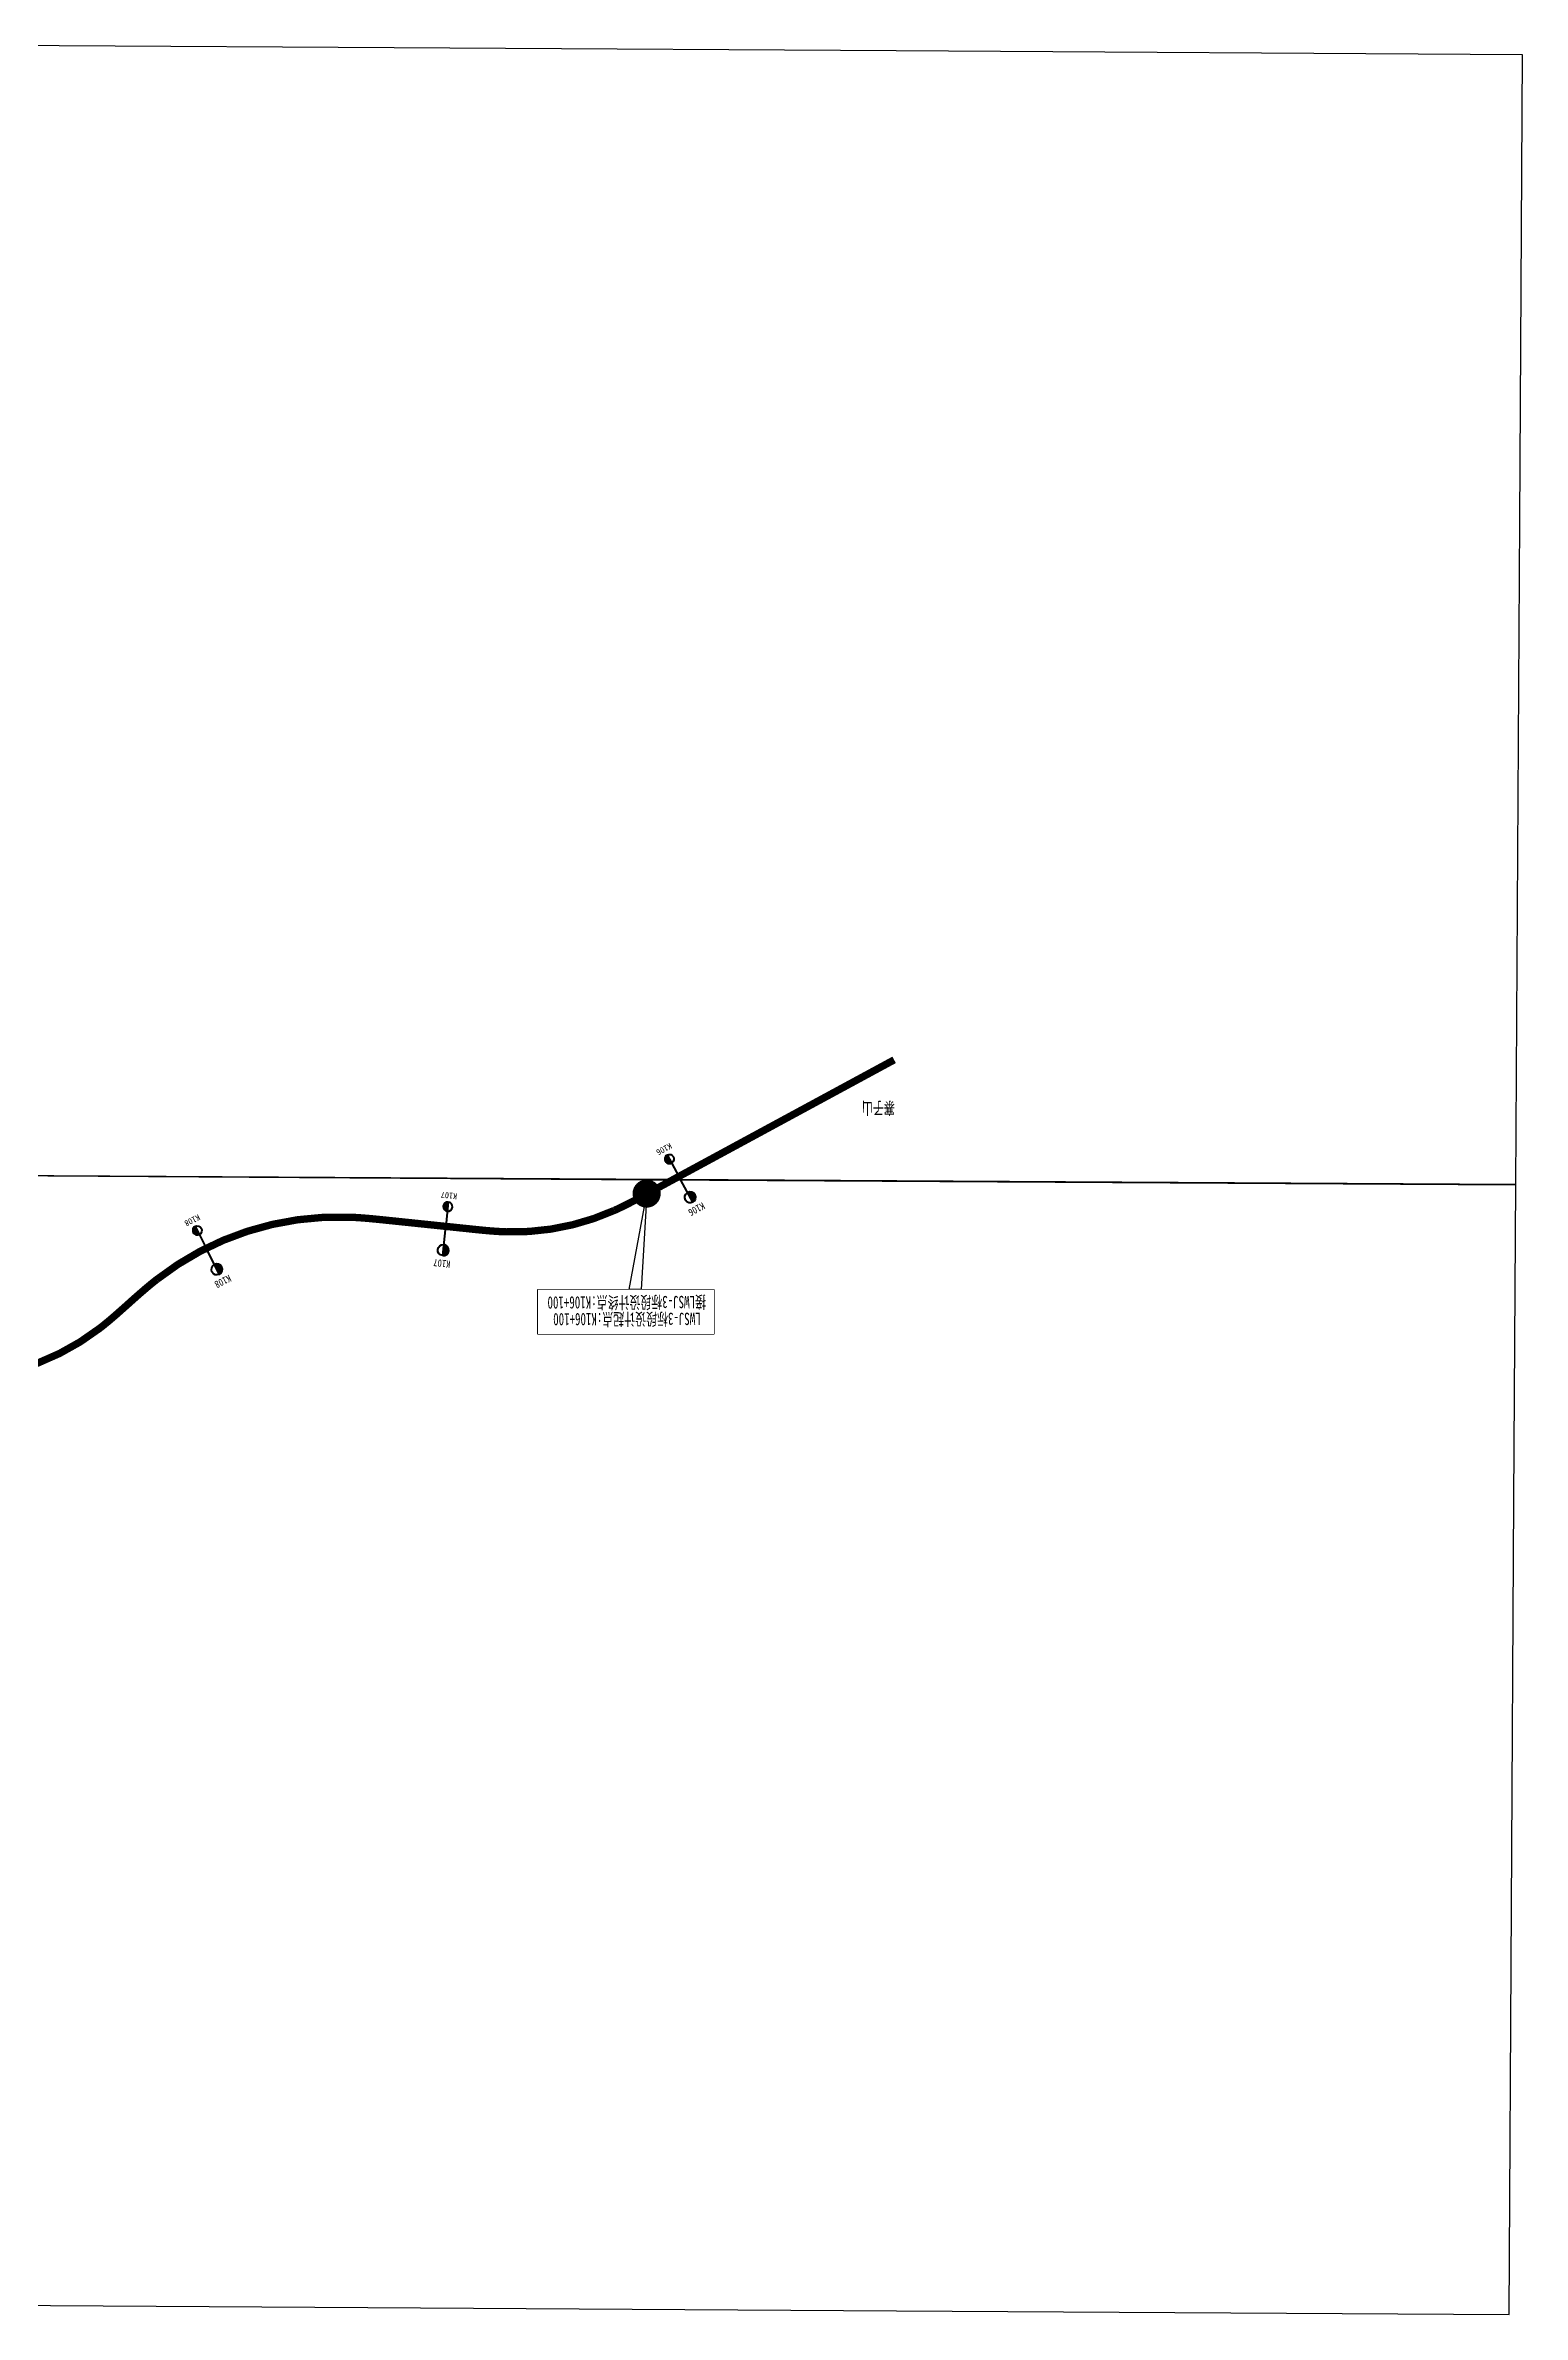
# Model space of a CAD drawing. Header units: millimetres. Extents: x 35376015 to 35425557, y 2978369 to 3016004.
# Drawn here: x 35419524 to 35425557, y 2978671 to 2987943 of the extents above; entities that cross this region are included whole.
import ezdxf
from ezdxf.enums import TextEntityAlignment as Align

# ---------------------------------------------------------------- set-up
doc = ezdxf.new("R2010")
doc.units = ezdxf.units.MM
doc.header["$XCLIPFRAME"] = 0
doc.layers.add('station', color=1, linetype='Continuous', lineweight=60)
doc.layers.add('zhix', color=5, linetype='Continuous', lineweight=30)
doc.layers.add('互通标注', color=5, linetype='Continuous')
doc.styles.add('GTF_XW', font='SIMHEI.TTF', dxfattribs={"width": 0.85})
doc.styles.add('ST', font='SIMHEI.TTF')
picture_1 = doc.add_image_def('image18.tif', size_in_pixel=(23815, 18833))
picture_2 = doc.add_image_def('image22.tif', size_in_pixel=(23834, 18924))

# ---------------------------------------------------------------- blocks, each defined once
blk = doc.blocks.new('公里标')
at = {"layer": 'station'}
h = blk.add_hatch(color=256, dxfattribs=at)
edge = h.paths.add_edge_path()
edge.add_arc((0, 13), 3, 90, 270)
edge.add_line((0, 10), (0, 16))
blk.add_line((0, 16), (0, 0), dxfattribs=at)
blk.add_lwpolyline([(0, 16, 1), (0, 10)], format="xyb", close=True, dxfattribs=at)
blk.add_lwpolyline([(0, 16, -1), (0, 10, -15.340907)], format="xyb", dxfattribs=at)

msp = doc.modelspace()

# ---------------------------------------------------------------- hatches: boundary and pattern name
at = {"layer": '互通标注', "lineweight": 0}
h = msp.add_hatch(color=1, dxfattribs=at)
h.set_gradient(color1=(255, 0, 0), color2=(252, 241, 156), tint=1, name='SPHERICAL')
edge = h.paths.add_edge_path()
edge.add_arc((35421979.7, 2983251.4), 57.6, 270, 630)

# ---------------------------------------------------------------- linework, layer by layer
at = {"color": 1, "lineweight": 30}
for points in [[(35421980.6, 2983250.5), (35421957, 2982859.1), (35421909, 2982859.1)], [(35422254.6, 2982677), (35421535.7, 2982677), (35421535.7, 2982859.1), (35422254.6, 2982859.1)]]:
    msp.add_lwpolyline(points, close=True, dxfattribs=at)

# ---------------------------------------------------------------- block references
at = {"layer": 'station', "color": 5, "yscale": 6.25, "zscale": 6.25}
for p, xscale, rotation in [((35422111.3, 2983321.4), 6.24999999739009, 28.46204237742932), ((35421159.1, 2983117.4), 6.249999996428028, 354.0492679648474), ((35420180.9, 2983028.4), 6.250000000186872, 26.65037375631491)]:
    msp.add_blockref('公里标', p, dxfattribs=dict(at, xscale=xscale, rotation=rotation))
at = {"layer": 'station', "color": 1, "yscale": 7.5, "zscale": 7.5}
for p, xscale, rotation in [((35422111.3, 2983321.4), 7.500000000886909, 208.4620423624048), ((35421159.1, 2983117.4), 7.499999998658497, 174.049267968623), ((35420180.9, 2983028.4), 7.500000001556053, 206.6503737512088)]:
    msp.add_blockref('公里标', p, dxfattribs=dict(at, xscale=xscale, rotation=rotation))

# ---------------------------------------------------------------- texts
at = {"layer": 'station', "color": 5, "style": 'GTF_XW', "width": 0.85}
for s, rotation, p in [('K106', 208.46204, (35422056.9, 2983421.8)), ('K107', 174.04927, (35421171, 2983231.1)), ('K108', 206.65037, (35420129.6, 2983130.5))]:
    msp.add_text(s, height=25, rotation=rotation, dxfattribs=at).set_placement(p, align=Align.TOP_CENTER)
at = {"layer": 'station', "color": 1, "style": 'GTF_XW', "width": 0.85}
for s, rotation, p in [('K106', 208.46204, (35422176.7, 2983200.8)), ('K108', 206.65037, (35420242.4, 2982905.8)), ('K107', 174.04927, (35421144.9, 2982981))]:
    msp.add_text(s, height=30, rotation=rotation, dxfattribs=at).set_placement(p, align=Align.CENTER)
at = {"layer": 'zhix', "color": 1, "style": 'ST', "width": 0.65}
msp.add_text(' 寨子山', height=50.4, rotation=180.228, dxfattribs=at).set_placement((35422937.5, 2983575.4), align=Align.TOP_CENTER)

# ---------------------------------------------------------------- pictures from other files: only their frames are drawn
at = {"color": 251}
image = msp.add_image(picture_1, insert=(35419059.7, 2982797.3), size_in_units=(7543.8, 5965.7), dxfattribs=at)
image.set_boundary_path([(923.5, 2587.9), (864.94, 11878.7), (829.37, 17165.3), (9283.7, 17219.3), (20424.2, 17287.5), (20475.5, 8720.8), (20511.53, 2707.5), (12435.15, 2657.86), (923.4, 2586.76), (923.5, 2587.9)])
image = msp.add_image(picture_2, insert=(35419016.6, 2978121.7), size_in_units=(7550.1, 5994.8), rotation=-0.00163, dxfattribs=at)
image.set_boundary_path([(967.45, 2495.1), (937.66, 6679.3), (871.36, 17068.94), (12574.54, 17142.2), (20471.6, 17190.4), (20534, 6680.13), (20558.04, 2613.6), (12576.64, 2566.2), (967.94, 2495), (967.45, 2495.1)])

# ---------------------------------------------------------------- next in the draw order: wipeouts: each hides what was drawn before it
at = {"color": 1}
msp.add_wipeout([(35422254.6, 2982677), (35422254.6, 2982859.1), (35421535.7, 2982859.1), (35421535.7, 2982677)], dxfattribs=at)

# ---------------------------------------------------------------- next in the draw order: linework, layer by layer
at = {"layer": 'zhix', "color": 1, "const_width": 30, "flags": 128}
msp.add_lwpolyline([(35422990.5, 2983797.9), (35421980.6, 2983250.5), (35421979.8, 2983250), (35421978.9, 2983249.6), (35421978, 2983249.1), (35421977.1, 2983248.6), (35421976.3, 2983248.1), (35421975.4, 2983247.7), (35421974.5, 2983247.2), (35421973.6, 2983246.7), (35421972.7, 2983246.2), (35421971.9, 2983245.7), (35421971, 2983245.3), (35421970.1, 2983244.8), (35421969.2, 2983244.3), (35421968.3, 2983243.8), (35421967.5, 2983243.4), (35421966.6, 2983242.9), (35421965.7, 2983242.4), (35421964.8, 2983241.9), (35421963.9, 2983241.5), (35421963.1, 2983241), (35421962.2, 2983240.5), (35421961.3, 2983240), (35421960.4, 2983239.6), (35421959.5, 2983239.1), (35421958.7, 2983238.6), (35421957.8, 2983238.1), (35421956.9, 2983237.7), (35421956, 2983237.2), (35421955.1, 2983236.7), (35421954.3, 2983236.2), (35421953.4, 2983235.8), (35421952.5, 2983235.3), (35421951.6, 2983234.8), (35421950.7, 2983234.3), (35421949.9, 2983233.9), (35421949, 2983233.4), (35421948.1, 2983232.9), (35421947.2, 2983232.5), (35421946.3, 2983232), (35421945.4, 2983231.5), (35421944.6, 2983231), (35421943.7, 2983230.6), (35421942.8, 2983230.1), (35421941.9, 2983229.6), (35421941, 2983229.2), (35421940.2, 2983228.7), (35421939.3, 2983228.2), (35421938.4, 2983227.7), (35421937.5, 2983227.3), (35421936.6, 2983226.8), (35421935.7, 2983226.3), (35421934.9, 2983225.9), (35421934, 2983225.4), (35421933.1, 2983224.9), (35421932.2, 2983224.5), (35421931.3, 2983224), (35421930.4, 2983223.5), (35421929.6, 2983223.1), (35421928.7, 2983222.6), (35421927.8, 2983222.1), (35421926.9, 2983221.7), (35421926, 2983221.2), (35421925.1, 2983220.7), (35421924.2, 2983220.3), (35421923.4, 2983219.8), (35421922.5, 2983219.3), (35421921.6, 2983218.9), (35421920.7, 2983218.4), (35421919.8, 2983218), (35421918.9, 2983217.5), (35421918, 2983217), (35421917.2, 2983216.6), (35421916.3, 2983216.1), (35421915.4, 2983215.6), (35421914.5, 2983215.2), (35421913.6, 2983214.7), (35421912.7, 2983214.3), (35421911.8, 2983213.8), (35421910.9, 2983213.3), (35421910, 2983212.9), (35421909.2, 2983212.4), (35421908.3, 2983212), (35421907.4, 2983211.5), (35421906.5, 2983211.1), (35421905.6, 2983210.6), (35421904.7, 2983210.2), (35421903.8, 2983209.7), (35421902.9, 2983209.2), (35421902, 2983208.8), (35421901.1, 2983208.3), (35421900.3, 2983207.9), (35421899.4, 2983207.4), (35421898.5, 2983207), (35421897.6, 2983206.5), (35421896.7, 2983206.1), (35421895.8, 2983205.6), (35421894.9, 2983205.2), (35421894, 2983204.7), (35421893.1, 2983204.3), (35421892.2, 2983203.8), (35421891.3, 2983203.4), (35421890.4, 2983202.9), (35421889.5, 2983202.5), (35421888.6, 2983202.1), (35421887.7, 2983201.6), (35421886.8, 2983201.2), (35421885.9, 2983200.7), (35421885, 2983200.3), (35421884.2, 2983199.8), (35421883.3, 2983199.4), (35421882.4, 2983199), (35421881.5, 2983198.5), (35421880.6, 2983198.1), (35421879.7, 2983197.6), (35421878.8, 2983197.2), (35421877.9, 2983196.8), (35421877, 2983196.3), (35421876.1, 2983195.9), (35421875.2, 2983195.5), (35421874.3, 2983195), (35421873.4, 2983194.6), (35421872.5, 2983194.2), (35421871.6, 2983193.7), (35421870.7, 2983193.3), (35421869.8, 2983192.9), (35421868.8, 2983192.4), (35421867.9, 2983192), (35421867, 2983191.6), (35421866.1, 2983191.2), (35421865.2, 2983190.7), (35421864.3, 2983190.3), (35421863.4, 2983189.9), (35421862.5, 2983189.4), (35421861.6, 2983189), (35421860.7, 2983188.6), (35421859.8, 2983188.2), (35421858.9, 2983187.8), (35421858, 2983187.3), (35421857.1, 2983186.9), (35421856.2, 2983186.5), (35421855.3, 2983186.1), (35421854.4, 2983185.7), (35421853.4, 2983185.2), (35421852.5, 2983184.8), (35421851.6, 2983184.4), (35421850.7, 2983184), (35421849.8, 2983183.6), (35421848.9, 2983183.2), (35421848, 2983182.8), (35421847.5, 2983182.6, -0.113386), (35421408.3, 2983095.2), (35421407.8, 2983095.2), (35421406.8, 2983095.2), (35421405.8, 2983095.2), (35421404.8, 2983095.3), (35421403.8, 2983095.3), (35421402.8, 2983095.3), (35421401.9, 2983095.4), (35421400.9, 2983095.4), (35421399.9, 2983095.4), (35421398.9, 2983095.5), (35421397.9, 2983095.5), (35421396.9, 2983095.6), (35421395.9, 2983095.6), (35421394.9, 2983095.6), (35421393.9, 2983095.7), (35421392.9, 2983095.7), (35421391.9, 2983095.8), (35421390.9, 2983095.8), (35421389.9, 2983095.9), (35421388.9, 2983095.9), (35421387.9, 2983096), (35421386.9, 2983096), (35421385.9, 2983096.1), (35421384.9, 2983096.1), (35421383.9, 2983096.2), (35421382.9, 2983096.2), (35421381.9, 2983096.3), (35421380.9, 2983096.3), (35421379.9, 2983096.4), (35421378.9, 2983096.4), (35421377.9, 2983096.5), (35421376.9, 2983096.5), (35421375.9, 2983096.6), (35421374.9, 2983096.7), (35421373.9, 2983096.7), (35421372.9, 2983096.8), (35421371.9, 2983096.8), (35421370.9, 2983096.9), (35421369.9, 2983097), (35421368.9, 2983097), (35421367.9, 2983097.1), (35421366.9, 2983097.2), (35421365.9, 2983097.2), (35421364.9, 2983097.3), (35421363.9, 2983097.4), (35421362.9, 2983097.4), (35421361.9, 2983097.5), (35421360.9, 2983097.6), (35421359.9, 2983097.6), (35421358.9, 2983097.7), (35421357.9, 2983097.8), (35421356.9, 2983097.8), (35421355.9, 2983097.9), (35421354.9, 2983098), (35421353.9, 2983098.1), (35421352.9, 2983098.1), (35421351.9, 2983098.2), (35421350.9, 2983098.3), (35421349.9, 2983098.4), (35421348.9, 2983098.4), (35421347.9, 2983098.5), (35421346.9, 2983098.6), (35421346, 2983098.7), (35421345, 2983098.8), (35421344, 2983098.8), (35421343, 2983098.9), (35421342, 2983099), (35421341, 2983099.1), (35421340, 2983099.2), (35421339, 2983099.2), (35421338, 2983099.3), (35421337, 2983099.4), (35421336, 2983099.5), (35421335, 2983099.6), (35421334, 2983099.7), (35421333, 2983099.7), (35421332, 2983099.8), (35421331, 2983099.9), (35421330, 2983100), (35421329, 2983100.1), (35421328, 2983100.2), (35421327, 2983100.3), (35421326, 2983100.4), (35421325, 2983100.4), (35421324, 2983100.5), (35421323, 2983100.6), (35421322, 2983100.7), (35421321, 2983100.8), (35421320, 2983100.9), (35421319.1, 2983101), (35421318.1, 2983101.1), (35421317.1, 2983101.2), (35421316.1, 2983101.3), (35421315.1, 2983101.4), (35421314.1, 2983101.4), (35421313.1, 2983101.5), (35421312.1, 2983101.6), (35421311.1, 2983101.7), (35421310.1, 2983101.8), (35421309.1, 2983101.9), (35421308.1, 2983102), (35421307.1, 2983102.1), (35421306.1, 2983102.2), (35421305.1, 2983102.3), (35421304.1, 2983102.4), (35421303.1, 2983102.5), (35421302.1, 2983102.6), (35421301.1, 2983102.7), (35421300.1, 2983102.8), (35421299.1, 2983102.9), (35421298.1, 2983103), (35421297.2, 2983103.1), (35421296.2, 2983103.2), (35421295.2, 2983103.3), (35421294.2, 2983103.4), (35421293.2, 2983103.5), (35421292.2, 2983103.6), (35421291.2, 2983103.7), (35421290.2, 2983103.8), (35421289.2, 2983103.9), (35421288.2, 2983104), (35421287.2, 2983104.1), (35421286.2, 2983104.2), (35421285.2, 2983104.3), (35421284.2, 2983104.4), (35421283.2, 2983104.5), (35421282.2, 2983104.6), (35421281.2, 2983104.7), (35421280.2, 2983104.8), (35421279.2, 2983104.9), (35421278.2, 2983105), (35421277.3, 2983105.1), (35421276.3, 2983105.2), (35421275.3, 2983105.3), (35421274.3, 2983105.4), (35421273.3, 2983105.5), (35421272.3, 2983105.6), (35421271.3, 2983105.7), (35421270.3, 2983105.8), (35421269.3, 2983105.9), (35421268.3, 2983106), (35421267.3, 2983106.1), (35421266.3, 2983106.2), (35421265.3, 2983106.3), (35421264.3, 2983106.4), (35421263.3, 2983106.5), (35421262.3, 2983106.7), (35421261.3, 2983106.8), (35421260.3, 2983106.9), (35421259.4, 2983107), (35420923.2, 2983142), (35420922.2, 2983142.1), (35420921.2, 2983142.2), (35420920.2, 2983142.3), (35420919.2, 2983142.4), (35420918.2, 2983142.5), (35420917.3, 2983142.6), (35420916.3, 2983142.7), (35420915.3, 2983142.8), (35420914.3, 2983142.9), (35420913.3, 2983143), (35420912.3, 2983143.1), (35420911.3, 2983143.2), (35420910.3, 2983143.3), (35420909.3, 2983143.4), (35420908.3, 2983143.6), (35420907.3, 2983143.7), (35420906.3, 2983143.8), (35420905.3, 2983143.9), (35420904.3, 2983144), (35420903.3, 2983144.1), (35420902.3, 2983144.2), (35420901.3, 2983144.3), (35420900.3, 2983144.4), (35420899.3, 2983144.5), (35420898.4, 2983144.6), (35420897.4, 2983144.7), (35420896.4, 2983144.8), (35420895.4, 2983144.9), (35420894.4, 2983145), (35420893.4, 2983145.1), (35420892.4, 2983145.2), (35420891.4, 2983145.3), (35420890.4, 2983145.4), (35420889.4, 2983145.5), (35420888.4, 2983145.6), (35420887.4, 2983145.7), (35420886.4, 2983145.8), (35420885.4, 2983145.9), (35420884.4, 2983146), (35420883.4, 2983146.1), (35420882.4, 2983146.2), (35420881.4, 2983146.3), (35420880.4, 2983146.4), (35420879.5, 2983146.5), (35420878.5, 2983146.6), (35420877.5, 2983146.7), (35420876.5, 2983146.8), (35420875.5, 2983146.9), (35420874.5, 2983147), (35420873.5, 2983147.1), (35420872.5, 2983147.2), (35420871.5, 2983147.3), (35420870.5, 2983147.4), (35420869.5, 2983147.5), (35420868.5, 2983147.6), (35420867.5, 2983147.7), (35420866.5, 2983147.7), (35420865.5, 2983147.8), (35420864.5, 2983147.9), (35420863.5, 2983148), (35420862.5, 2983148.1), (35420861.5, 2983148.2), (35420860.5, 2983148.3), (35420859.5, 2983148.4), (35420858.5, 2983148.5), (35420857.6, 2983148.6), (35420856.6, 2983148.7), (35420855.6, 2983148.8), (35420854.6, 2983148.9), (35420853.6, 2983149), (35420852.6, 2983149.1), (35420851.6, 2983149.1), (35420850.6, 2983149.2), (35420849.6, 2983149.3), (35420848.6, 2983149.4), (35420847.6, 2983149.5), (35420846.6, 2983149.6), (35420845.6, 2983149.7), (35420844.6, 2983149.8), (35420843.6, 2983149.9), (35420842.6, 2983149.9), (35420841.6, 2983150), (35420840.6, 2983150.1), (35420839.6, 2983150.2), (35420838.6, 2983150.3), (35420837.6, 2983150.4), (35420836.6, 2983150.5), (35420835.6, 2983150.5), (35420834.6, 2983150.6), (35420833.6, 2983150.7), (35420832.6, 2983150.8), (35420831.7, 2983150.9), (35420830.7, 2983150.9), (35420829.7, 2983151), (35420828.7, 2983151.1), (35420827.7, 2983151.2), (35420826.7, 2983151.3), (35420825.7, 2983151.3), (35420824.7, 2983151.4), (35420823.7, 2983151.5), (35420822.7, 2983151.6), (35420821.7, 2983151.7), (35420820.7, 2983151.7), (35420819.7, 2983151.8), (35420818.7, 2983151.9), (35420817.7, 2983152), (35420816.7, 2983152), (35420815.7, 2983152.1), (35420814.7, 2983152.2), (35420813.7, 2983152.3), (35420812.7, 2983152.3), (35420811.7, 2983152.4), (35420810.7, 2983152.5), (35420809.7, 2983152.5), (35420808.7, 2983152.6), (35420807.7, 2983152.7), (35420806.7, 2983152.7), (35420805.7, 2983152.8), (35420804.7, 2983152.9), (35420803.7, 2983152.9), (35420802.7, 2983153), (35420801.7, 2983153.1), (35420800.7, 2983153.1), (35420799.7, 2983153.2), (35420798.7, 2983153.3), (35420797.7, 2983153.3), (35420796.7, 2983153.4), (35420795.7, 2983153.5), (35420794.7, 2983153.5), (35420793.7, 2983153.6), (35420792.8, 2983153.6), (35420791.8, 2983153.7), (35420790.8, 2983153.8), (35420789.8, 2983153.8), (35420788.8, 2983153.9), (35420787.8, 2983153.9), (35420786.8, 2983154), (35420785.8, 2983154), (35420784.8, 2983154.1), (35420783.8, 2983154.1), (35420782.8, 2983154.2), (35420781.8, 2983154.2), (35420780.8, 2983154.3), (35420779.8, 2983154.3), (35420778.8, 2983154.4), (35420777.8, 2983154.4), (35420776.8, 2983154.5), (35420775.8, 2983154.5), (35420774.8, 2983154.6), (35420773.8, 2983154.6), (35420772.8, 2983154.7), (35420771.8, 2983154.7), (35420770.8, 2983154.8), (35420769.8, 2983154.8), (35420768.8, 2983154.8), (35420767.8, 2983154.9), (35420766.8, 2983154.9), (35420765.8, 2983155), (35420764.8, 2983155), (35420764.3, 2983155, 0.17727), (35419979.5, 2982900.8), (35419979.1, 2982900.5), (35419978.3, 2982899.9), (35419977.5, 2982899.2), (35419976.7, 2982898.6), (35419975.9, 2982898), (35419975.1, 2982897.4), (35419974.4, 2982896.8), (35419973.6, 2982896.1), (35419972.8, 2982895.5), (35419972, 2982894.9), (35419971.2, 2982894.3), (35419970.4, 2982893.6), (35419969.7, 2982893), (35419968.9, 2982892.4), (35419968.1, 2982891.8), (35419967.3, 2982891.2), (35419966.5, 2982890.5), (35419965.8, 2982889.9), (35419965, 2982889.3), (35419964.2, 2982888.6), (35419963.4, 2982888), (35419962.6, 2982887.4), (35419961.9, 2982886.8), (35419961.1, 2982886.1), (35419960.3, 2982885.5), (35419959.5, 2982884.9), (35419958.8, 2982884.2), (35419958, 2982883.6), (35419957.2, 2982883), (35419956.4, 2982882.3), (35419955.7, 2982881.7), (35419954.9, 2982881.1), (35419954.1, 2982880.4), (35419953.4, 2982879.8), (35419952.6, 2982879.2), (35419951.8, 2982878.5), (35419951, 2982877.9), (35419950.3, 2982877.2), (35419949.5, 2982876.6), (35419948.7, 2982876), (35419948, 2982875.3), (35419947.2, 2982874.7), (35419946.4, 2982874), (35419945.7, 2982873.4), (35419944.9, 2982872.8), (35419944.1, 2982872.1), (35419943.4, 2982871.5), (35419942.6, 2982870.8), (35419941.8, 2982870.2), (35419941.1, 2982869.6), (35419940.3, 2982868.9), (35419939.5, 2982868.3), (35419938.8, 2982867.6), (35419938, 2982867), (35419937.2, 2982866.3), (35419936.5, 2982865.7), (35419935.7, 2982865), (35419934.9, 2982864.4), (35419934.2, 2982863.7), (35419933.4, 2982863.1), (35419932.7, 2982862.5), (35419931.9, 2982861.8), (35419931.1, 2982861.2), (35419930.4, 2982860.5), (35419929.6, 2982859.9), (35419928.9, 2982859.2), (35419928.1, 2982858.6), (35419927.3, 2982857.9), (35419926.6, 2982857.3), (35419925.8, 2982856.6), (35419925.1, 2982856), (35419924.3, 2982855.3), (35419923.5, 2982854.7), (35419922.8, 2982854), (35419922, 2982853.3), (35419921.3, 2982852.7), (35419920.5, 2982852), (35419919.8, 2982851.4), (35419919, 2982850.7), (35419918.2, 2982850.1), (35419917.5, 2982849.4), (35419916.7, 2982848.8), (35419916, 2982848.1), (35419915.2, 2982847.5), (35419914.5, 2982846.8), (35419913.7, 2982846.1), (35419913, 2982845.5), (35419912.2, 2982844.8), (35419911.5, 2982844.2), (35419910.7, 2982843.5), (35419909.9, 2982842.9), (35419909.2, 2982842.2), (35419908.4, 2982841.5), (35419907.7, 2982840.9), (35419906.9, 2982840.2), (35419906.2, 2982839.6), (35419905.4, 2982838.9), (35419904.7, 2982838.2), (35419903.9, 2982837.6), (35419903.2, 2982836.9), (35419902.4, 2982836.3), (35419901.7, 2982835.6), (35419900.9, 2982834.9), (35419900.2, 2982834.3), (35419899.4, 2982833.6), (35419898.7, 2982833), (35419897.9, 2982832.3), (35419897.2, 2982831.6), (35419896.4, 2982831), (35419895.7, 2982830.3), (35419894.9, 2982829.6), (35419894.2, 2982829), (35419893.4, 2982828.3), (35419892.7, 2982827.7), (35419891.9, 2982827), (35419891.2, 2982826.3), (35419890.4, 2982825.7), (35419889.7, 2982825), (35419888.9, 2982824.3), (35419888.2, 2982823.7), (35419887.4, 2982823), (35419886.7, 2982822.4), (35419885.9, 2982821.7), (35419885.2, 2982821), (35419884.5, 2982820.4), (35419883.7, 2982819.7), (35419883, 2982819), (35419882.2, 2982818.4), (35419881.5, 2982817.7), (35419880.7, 2982817), (35419880, 2982816.4), (35419879.2, 2982815.7), (35419878.5, 2982815), (35419877.7, 2982814.4), (35419877, 2982813.7), (35419876.2, 2982813), (35419875.5, 2982812.4), (35419874.8, 2982811.7), (35419874, 2982811), (35419873.3, 2982810.4), (35419872.5, 2982809.7), (35419871.8, 2982809), (35419871, 2982808.4), (35419870.3, 2982807.7), (35419869.5, 2982807), (35419868.8, 2982806.4), (35419868, 2982805.7), (35419867.3, 2982805), (35419866.6, 2982804.4), (35419865.8, 2982803.7), (35419865.1, 2982803), (35419864.3, 2982802.4), (35419863.6, 2982801.7), (35419862.8, 2982801), (35419862.1, 2982800.4), (35419861.3, 2982799.7), (35419860.6, 2982799), (35419859.8, 2982798.4), (35419859.1, 2982797.7), (35419858.4, 2982797), (35419857.6, 2982796.4), (35419856.9, 2982795.7), (35419856.1, 2982795), (35419855.4, 2982794.4), (35419854.6, 2982793.7), (35419853.9, 2982793), (35419853.1, 2982792.4), (35419852.4, 2982791.7), (35419851.7, 2982791), (35419850.9, 2982790.4), (35419850.2, 2982789.7), (35419849.4, 2982789), (35419848.7, 2982788.4), (35419847.9, 2982787.7), (35419847.2, 2982787), (35419846.4, 2982786.4), (35419845.7, 2982785.7), (35419844.9, 2982785), (35419844.2, 2982784.4), (35419843.5, 2982783.7), (35419842.7, 2982783), (35419842, 2982782.4), (35419841.2, 2982781.7), (35419840.5, 2982781), (35419839.7, 2982780.4), (35419839, 2982779.7), (35419838.2, 2982779), (35419837.5, 2982778.4), (35419836.7, 2982777.7), (35419836, 2982777), (35419835.2, 2982776.4), (35419834.5, 2982775.7), (35419833.8, 2982775), (35419833, 2982774.4), (35419832.3, 2982773.7), (35419831.5, 2982773.1), (35419830.8, 2982772.4), (35419830, 2982771.7), (35419829.3, 2982771.1), (35419828.5, 2982770.4), (35419827.8, 2982769.7), (35419827, 2982769.1), (35419826.3, 2982768.4), (35419825.5, 2982767.7), (35419824.8, 2982767.1), (35419824, 2982766.4), (35419823.3, 2982765.8), (35419822.5, 2982765.1), (35419821.8, 2982764.4), (35419821, 2982763.8), (35419820.3, 2982763.1), (35419819.5, 2982762.5), (35419818.8, 2982761.8), (35419818, 2982761.1), (35419817.3, 2982760.5), (35419816.5, 2982759.8), (35419815.8, 2982759.2), (35419815, 2982758.5), (35419814.3, 2982757.8), (35419813.5, 2982757.2), (35419812.8, 2982756.5), (35419812, 2982755.9), (35419811.2, 2982755.2), (35419810.5, 2982754.6), (35419809.7, 2982753.9), (35419809, 2982753.2), (35419808.2, 2982752.6), (35419807.5, 2982751.9), (35419806.7, 2982751.3), (35419806, 2982750.6), (35419805.2, 2982750), (35419804.5, 2982749.3), (35419803.7, 2982748.7), (35419802.9, 2982748), (35419802.2, 2982747.3), (35419801.4, 2982746.7), (35419800.7, 2982746), (35419799.9, 2982745.4), (35419799.1, 2982744.7), (35419798.4, 2982744.1), (35419797.6, 2982743.4), (35419796.9, 2982742.8), (35419796.1, 2982742.1), (35419795.4, 2982741.5), (35419794.6, 2982740.8), (35419793.8, 2982740.2), (35419793.1, 2982739.5), (35419792.3, 2982738.9), (35419791.5, 2982738.2), (35419790.8, 2982737.6), (35419790, 2982736.9), (35419789.3, 2982736.3), (35419788.5, 2982735.7), (35419787.7, 2982735), (35419787, 2982734.4), (35419786.2, 2982733.7), (35419785.4, 2982733.1), (35419784.7, 2982732.4), (35419783.9, 2982731.8), (35419783.1, 2982731.1), (35419782.4, 2982730.5), (35419781.6, 2982729.9), (35419780.8, 2982729.2), (35419780.1, 2982728.6), (35419779.3, 2982727.9), (35419778.5, 2982727.3), (35419777.8, 2982726.7), (35419777, 2982726), (35419776.2, 2982725.4), (35419775.4, 2982724.8), (35419774.7, 2982724.1), (35419773.9, 2982723.5), (35419773.1, 2982722.8), (35419772.4, 2982722.2), (35419771.6, 2982721.6), (35419770.8, 2982720.9), (35419770, 2982720.3), (35419769.3, 2982719.7), (35419768.5, 2982719), (35419767.7, 2982718.4), (35419766.9, 2982717.8), (35419766.2, 2982717.2), (35419765.4, 2982716.5), (35419764.6, 2982715.9), (35419763.8, 2982715.3), (35419763, 2982714.6), (35419762.3, 2982714), (35419761.5, 2982713.4), (35419760.7, 2982712.8), (35419759.9, 2982712.1), (35419759.1, 2982711.5), (35419758.4, 2982710.9), (35419757.6, 2982710.3), (35419756.8, 2982709.7), (35419756, 2982709), (35419755.2, 2982708.4), (35419754.4, 2982707.8), (35419753.7, 2982707.2), (35419752.9, 2982706.6), (35419752.1, 2982705.9), (35419751.3, 2982705.3), (35419750.5, 2982704.7), (35419749.7, 2982704.1), (35419748.9, 2982703.5), (35419748.1, 2982702.9), (35419747.4, 2982702.2), (35419746.6, 2982701.6), (35419745.8, 2982701), (35419745, 2982700.4), (35419744.6, 2982700.1, -0.244321), (35418836.7, 2982538)], format="xyb", dxfattribs=at)
at = {"layer": 'zhix', "color": 5, "const_width": 30, "flags": 128}
msp.add_lwpolyline([(35422990.5, 2983797.9), (35421980.6, 2983250.5), (35421979.8, 2983250), (35421978.9, 2983249.6), (35421978, 2983249.1), (35421977.1, 2983248.6), (35421976.3, 2983248.1), (35421975.4, 2983247.7), (35421974.5, 2983247.2), (35421973.6, 2983246.7), (35421972.7, 2983246.2), (35421971.9, 2983245.7), (35421971, 2983245.3), (35421970.1, 2983244.8), (35421969.2, 2983244.3), (35421968.3, 2983243.8), (35421967.5, 2983243.4), (35421966.6, 2983242.9), (35421965.7, 2983242.4), (35421964.8, 2983241.9), (35421963.9, 2983241.5), (35421963.1, 2983241), (35421962.2, 2983240.5), (35421961.3, 2983240), (35421960.4, 2983239.6), (35421959.5, 2983239.1), (35421958.7, 2983238.6), (35421957.8, 2983238.1), (35421956.9, 2983237.7), (35421956, 2983237.2), (35421955.1, 2983236.7), (35421954.3, 2983236.2), (35421953.4, 2983235.8), (35421952.5, 2983235.3), (35421951.6, 2983234.8), (35421950.7, 2983234.3), (35421949.9, 2983233.9), (35421949, 2983233.4), (35421948.1, 2983232.9), (35421947.2, 2983232.5), (35421946.3, 2983232), (35421945.4, 2983231.5), (35421944.6, 2983231), (35421943.7, 2983230.6), (35421942.8, 2983230.1), (35421941.9, 2983229.6), (35421941, 2983229.2), (35421940.2, 2983228.7), (35421939.3, 2983228.2), (35421938.4, 2983227.7), (35421937.5, 2983227.3), (35421936.6, 2983226.8), (35421935.7, 2983226.3), (35421934.9, 2983225.9), (35421934, 2983225.4), (35421933.1, 2983224.9), (35421932.2, 2983224.5), (35421931.3, 2983224), (35421930.4, 2983223.5), (35421929.6, 2983223.1), (35421928.7, 2983222.6), (35421927.8, 2983222.1), (35421926.9, 2983221.7), (35421926, 2983221.2), (35421925.1, 2983220.7), (35421924.2, 2983220.3), (35421923.4, 2983219.8), (35421922.5, 2983219.3), (35421921.6, 2983218.9), (35421920.7, 2983218.4), (35421919.8, 2983218), (35421918.9, 2983217.5), (35421918, 2983217), (35421917.2, 2983216.6), (35421916.3, 2983216.1), (35421915.4, 2983215.6), (35421914.5, 2983215.2), (35421913.6, 2983214.7), (35421912.7, 2983214.3), (35421911.8, 2983213.8), (35421910.9, 2983213.3), (35421910, 2983212.9), (35421909.2, 2983212.4), (35421908.3, 2983212), (35421907.4, 2983211.5), (35421906.5, 2983211.1), (35421905.6, 2983210.6), (35421904.7, 2983210.2), (35421903.8, 2983209.7), (35421902.9, 2983209.2), (35421902, 2983208.8), (35421901.1, 2983208.3), (35421900.3, 2983207.9), (35421899.4, 2983207.4), (35421898.5, 2983207), (35421897.6, 2983206.5), (35421896.7, 2983206.1), (35421895.8, 2983205.6), (35421894.9, 2983205.2), (35421894, 2983204.7), (35421893.1, 2983204.3), (35421892.2, 2983203.8), (35421891.3, 2983203.4), (35421890.4, 2983202.9), (35421889.5, 2983202.5), (35421888.6, 2983202.1), (35421887.7, 2983201.6), (35421886.8, 2983201.2), (35421885.9, 2983200.7), (35421885, 2983200.3), (35421884.2, 2983199.8), (35421883.3, 2983199.4), (35421882.4, 2983199), (35421881.5, 2983198.5), (35421880.6, 2983198.1), (35421879.7, 2983197.6), (35421878.8, 2983197.2), (35421877.9, 2983196.8), (35421877, 2983196.3), (35421876.1, 2983195.9), (35421875.2, 2983195.5), (35421874.3, 2983195), (35421873.4, 2983194.6), (35421872.5, 2983194.2), (35421871.6, 2983193.7), (35421870.7, 2983193.3), (35421869.8, 2983192.9), (35421868.8, 2983192.4), (35421867.9, 2983192), (35421867, 2983191.6), (35421866.1, 2983191.2), (35421865.2, 2983190.7), (35421864.3, 2983190.3), (35421863.4, 2983189.9), (35421862.5, 2983189.4), (35421861.6, 2983189), (35421860.7, 2983188.6), (35421859.8, 2983188.2), (35421858.9, 2983187.8), (35421858, 2983187.3), (35421857.1, 2983186.9), (35421856.2, 2983186.5), (35421855.3, 2983186.1), (35421854.4, 2983185.7), (35421853.4, 2983185.2), (35421852.5, 2983184.8), (35421851.6, 2983184.4), (35421850.7, 2983184), (35421849.8, 2983183.6), (35421848.9, 2983183.2), (35421848, 2983182.8), (35421847.5, 2983182.6, -0.113386), (35421408.3, 2983095.2), (35421407.8, 2983095.2), (35421406.8, 2983095.2), (35421405.8, 2983095.2), (35421404.8, 2983095.3), (35421403.8, 2983095.3), (35421402.8, 2983095.3), (35421401.9, 2983095.4), (35421400.9, 2983095.4), (35421399.9, 2983095.4), (35421398.9, 2983095.5), (35421397.9, 2983095.5), (35421396.9, 2983095.6), (35421395.9, 2983095.6), (35421394.9, 2983095.6), (35421393.9, 2983095.7), (35421392.9, 2983095.7), (35421391.9, 2983095.8), (35421390.9, 2983095.8), (35421389.9, 2983095.9), (35421388.9, 2983095.9), (35421387.9, 2983096), (35421386.9, 2983096), (35421385.9, 2983096.1), (35421384.9, 2983096.1), (35421383.9, 2983096.2), (35421382.9, 2983096.2), (35421381.9, 2983096.3), (35421380.9, 2983096.3), (35421379.9, 2983096.4), (35421378.9, 2983096.4), (35421377.9, 2983096.5), (35421376.9, 2983096.5), (35421375.9, 2983096.6), (35421374.9, 2983096.7), (35421373.9, 2983096.7), (35421372.9, 2983096.8), (35421371.9, 2983096.8), (35421370.9, 2983096.9), (35421369.9, 2983097), (35421368.9, 2983097), (35421367.9, 2983097.1), (35421366.9, 2983097.2), (35421365.9, 2983097.2), (35421364.9, 2983097.3), (35421363.9, 2983097.4), (35421362.9, 2983097.4), (35421361.9, 2983097.5), (35421360.9, 2983097.6), (35421359.9, 2983097.6), (35421358.9, 2983097.7), (35421357.9, 2983097.8), (35421356.9, 2983097.8), (35421355.9, 2983097.9), (35421354.9, 2983098), (35421353.9, 2983098.1), (35421352.9, 2983098.1), (35421351.9, 2983098.2), (35421350.9, 2983098.3), (35421349.9, 2983098.4), (35421348.9, 2983098.4), (35421347.9, 2983098.5), (35421346.9, 2983098.6), (35421346, 2983098.7), (35421345, 2983098.8), (35421344, 2983098.8), (35421343, 2983098.9), (35421342, 2983099), (35421341, 2983099.1), (35421340, 2983099.2), (35421339, 2983099.2), (35421338, 2983099.3), (35421337, 2983099.4), (35421336, 2983099.5), (35421335, 2983099.6), (35421334, 2983099.7), (35421333, 2983099.7), (35421332, 2983099.8), (35421331, 2983099.9), (35421330, 2983100), (35421329, 2983100.1), (35421328, 2983100.2), (35421327, 2983100.3), (35421326, 2983100.4), (35421325, 2983100.4), (35421324, 2983100.5), (35421323, 2983100.6), (35421322, 2983100.7), (35421321, 2983100.8), (35421320, 2983100.9), (35421319.1, 2983101), (35421318.1, 2983101.1), (35421317.1, 2983101.2), (35421316.1, 2983101.3), (35421315.1, 2983101.4), (35421314.1, 2983101.4), (35421313.1, 2983101.5), (35421312.1, 2983101.6), (35421311.1, 2983101.7), (35421310.1, 2983101.8), (35421309.1, 2983101.9), (35421308.1, 2983102), (35421307.1, 2983102.1), (35421306.1, 2983102.2), (35421305.1, 2983102.3), (35421304.1, 2983102.4), (35421303.1, 2983102.5), (35421302.1, 2983102.6), (35421301.1, 2983102.7), (35421300.1, 2983102.8), (35421299.1, 2983102.9), (35421298.1, 2983103), (35421297.2, 2983103.1), (35421296.2, 2983103.2), (35421295.2, 2983103.3), (35421294.2, 2983103.4), (35421293.2, 2983103.5), (35421292.2, 2983103.6), (35421291.2, 2983103.7), (35421290.2, 2983103.8), (35421289.2, 2983103.9), (35421288.2, 2983104), (35421287.2, 2983104.1), (35421286.2, 2983104.2), (35421285.2, 2983104.3), (35421284.2, 2983104.4), (35421283.2, 2983104.5), (35421282.2, 2983104.6), (35421281.2, 2983104.7), (35421280.2, 2983104.8), (35421279.2, 2983104.9), (35421278.2, 2983105), (35421277.3, 2983105.1), (35421276.3, 2983105.2), (35421275.3, 2983105.3), (35421274.3, 2983105.4), (35421273.3, 2983105.5), (35421272.3, 2983105.6), (35421271.3, 2983105.7), (35421270.3, 2983105.8), (35421269.3, 2983105.9), (35421268.3, 2983106), (35421267.3, 2983106.1), (35421266.3, 2983106.2), (35421265.3, 2983106.3), (35421264.3, 2983106.4), (35421263.3, 2983106.5), (35421262.3, 2983106.7), (35421261.3, 2983106.8), (35421260.3, 2983106.9), (35421259.4, 2983107), (35420923.2, 2983142), (35420922.2, 2983142.1), (35420921.2, 2983142.2), (35420920.2, 2983142.3), (35420919.2, 2983142.4), (35420918.2, 2983142.5), (35420917.3, 2983142.6), (35420916.3, 2983142.7), (35420915.3, 2983142.8), (35420914.3, 2983142.9), (35420913.3, 2983143), (35420912.3, 2983143.1), (35420911.3, 2983143.2), (35420910.3, 2983143.3), (35420909.3, 2983143.4), (35420908.3, 2983143.6), (35420907.3, 2983143.7), (35420906.3, 2983143.8), (35420905.3, 2983143.9), (35420904.3, 2983144), (35420903.3, 2983144.1), (35420902.3, 2983144.2), (35420901.3, 2983144.3), (35420900.3, 2983144.4), (35420899.3, 2983144.5), (35420898.4, 2983144.6), (35420897.4, 2983144.7), (35420896.4, 2983144.8), (35420895.4, 2983144.9), (35420894.4, 2983145), (35420893.4, 2983145.1), (35420892.4, 2983145.2), (35420891.4, 2983145.3), (35420890.4, 2983145.4), (35420889.4, 2983145.5), (35420888.4, 2983145.6), (35420887.4, 2983145.7), (35420886.4, 2983145.8), (35420885.4, 2983145.9), (35420884.4, 2983146), (35420883.4, 2983146.1), (35420882.4, 2983146.2), (35420881.4, 2983146.3), (35420880.4, 2983146.4), (35420879.5, 2983146.5), (35420878.5, 2983146.6), (35420877.5, 2983146.7), (35420876.5, 2983146.8), (35420875.5, 2983146.9), (35420874.5, 2983147), (35420873.5, 2983147.1), (35420872.5, 2983147.2), (35420871.5, 2983147.3), (35420870.5, 2983147.4), (35420869.5, 2983147.5), (35420868.5, 2983147.6), (35420867.5, 2983147.7), (35420866.5, 2983147.7), (35420865.5, 2983147.8), (35420864.5, 2983147.9), (35420863.5, 2983148), (35420862.5, 2983148.1), (35420861.5, 2983148.2), (35420860.5, 2983148.3), (35420859.5, 2983148.4), (35420858.5, 2983148.5), (35420857.6, 2983148.6), (35420856.6, 2983148.7), (35420855.6, 2983148.8), (35420854.6, 2983148.9), (35420853.6, 2983149), (35420852.6, 2983149.1), (35420851.6, 2983149.1), (35420850.6, 2983149.2), (35420849.6, 2983149.3), (35420848.6, 2983149.4), (35420847.6, 2983149.5), (35420846.6, 2983149.6), (35420845.6, 2983149.7), (35420844.6, 2983149.8), (35420843.6, 2983149.9), (35420842.6, 2983149.9), (35420841.6, 2983150), (35420840.6, 2983150.1), (35420839.6, 2983150.2), (35420838.6, 2983150.3), (35420837.6, 2983150.4), (35420836.6, 2983150.5), (35420835.6, 2983150.5), (35420834.6, 2983150.6), (35420833.6, 2983150.7), (35420832.6, 2983150.8), (35420831.7, 2983150.9), (35420830.7, 2983150.9), (35420829.7, 2983151), (35420828.7, 2983151.1), (35420827.7, 2983151.2), (35420826.7, 2983151.3), (35420825.7, 2983151.3), (35420824.7, 2983151.4), (35420823.7, 2983151.5), (35420822.7, 2983151.6), (35420821.7, 2983151.7), (35420820.7, 2983151.7), (35420819.7, 2983151.8), (35420818.7, 2983151.9), (35420817.7, 2983152), (35420816.7, 2983152), (35420815.7, 2983152.1), (35420814.7, 2983152.2), (35420813.7, 2983152.3), (35420812.7, 2983152.3), (35420811.7, 2983152.4), (35420810.7, 2983152.5), (35420809.7, 2983152.5), (35420808.7, 2983152.6), (35420807.7, 2983152.7), (35420806.7, 2983152.7), (35420805.7, 2983152.8), (35420804.7, 2983152.9), (35420803.7, 2983152.9), (35420802.7, 2983153), (35420801.7, 2983153.1), (35420800.7, 2983153.1), (35420799.7, 2983153.2), (35420798.7, 2983153.3), (35420797.7, 2983153.3), (35420796.7, 2983153.4), (35420795.7, 2983153.5), (35420794.7, 2983153.5), (35420793.7, 2983153.6), (35420792.8, 2983153.6), (35420791.8, 2983153.7), (35420790.8, 2983153.8), (35420789.8, 2983153.8), (35420788.8, 2983153.9), (35420787.8, 2983153.9), (35420786.8, 2983154), (35420785.8, 2983154), (35420784.8, 2983154.1), (35420783.8, 2983154.1), (35420782.8, 2983154.2), (35420781.8, 2983154.2), (35420780.8, 2983154.3), (35420779.8, 2983154.3), (35420778.8, 2983154.4), (35420777.8, 2983154.4), (35420776.8, 2983154.5), (35420775.8, 2983154.5), (35420774.8, 2983154.6), (35420773.8, 2983154.6), (35420772.8, 2983154.7), (35420771.8, 2983154.7), (35420770.8, 2983154.8), (35420769.8, 2983154.8), (35420768.8, 2983154.8), (35420767.8, 2983154.9), (35420766.8, 2983154.9), (35420765.8, 2983155), (35420764.8, 2983155), (35420764.3, 2983155, 0.17727), (35419979.5, 2982900.8), (35419979.1, 2982900.5), (35419978.3, 2982899.9), (35419977.5, 2982899.2), (35419976.7, 2982898.6), (35419975.9, 2982898), (35419975.1, 2982897.4), (35419974.4, 2982896.8), (35419973.6, 2982896.1), (35419972.8, 2982895.5), (35419972, 2982894.9), (35419971.2, 2982894.3), (35419970.4, 2982893.6), (35419969.7, 2982893), (35419968.9, 2982892.4), (35419968.1, 2982891.8), (35419967.3, 2982891.2), (35419966.5, 2982890.5), (35419965.8, 2982889.9), (35419965, 2982889.3), (35419964.2, 2982888.6), (35419963.4, 2982888), (35419962.6, 2982887.4), (35419961.9, 2982886.8), (35419961.1, 2982886.1), (35419960.3, 2982885.5), (35419959.5, 2982884.9), (35419958.8, 2982884.2), (35419958, 2982883.6), (35419957.2, 2982883), (35419956.4, 2982882.3), (35419955.7, 2982881.7), (35419954.9, 2982881.1), (35419954.1, 2982880.4), (35419953.4, 2982879.8), (35419952.6, 2982879.2), (35419951.8, 2982878.5), (35419951, 2982877.9), (35419950.3, 2982877.2), (35419949.5, 2982876.6), (35419948.7, 2982876), (35419948, 2982875.3), (35419947.2, 2982874.7), (35419946.4, 2982874), (35419945.7, 2982873.4), (35419944.9, 2982872.8), (35419944.1, 2982872.1), (35419943.4, 2982871.5), (35419942.6, 2982870.8), (35419941.8, 2982870.2), (35419941.1, 2982869.6), (35419940.3, 2982868.9), (35419939.5, 2982868.3), (35419938.8, 2982867.6), (35419938, 2982867), (35419937.2, 2982866.3), (35419936.5, 2982865.7), (35419935.7, 2982865), (35419934.9, 2982864.4), (35419934.2, 2982863.7), (35419933.4, 2982863.1), (35419932.7, 2982862.5), (35419931.9, 2982861.8), (35419931.1, 2982861.2), (35419930.4, 2982860.5), (35419929.6, 2982859.9), (35419928.9, 2982859.2), (35419928.1, 2982858.6), (35419927.3, 2982857.9), (35419926.6, 2982857.3), (35419925.8, 2982856.6), (35419925.1, 2982856), (35419924.3, 2982855.3), (35419923.5, 2982854.7), (35419922.8, 2982854), (35419922, 2982853.3), (35419921.3, 2982852.7), (35419920.5, 2982852), (35419919.8, 2982851.4), (35419919, 2982850.7), (35419918.2, 2982850.1), (35419917.5, 2982849.4), (35419916.7, 2982848.8), (35419916, 2982848.1), (35419915.2, 2982847.5), (35419914.5, 2982846.8), (35419913.7, 2982846.1), (35419913, 2982845.5), (35419912.2, 2982844.8), (35419911.5, 2982844.2), (35419910.7, 2982843.5), (35419909.9, 2982842.9), (35419909.2, 2982842.2), (35419908.4, 2982841.5), (35419907.7, 2982840.9), (35419906.9, 2982840.2), (35419906.2, 2982839.6), (35419905.4, 2982838.9), (35419904.7, 2982838.2), (35419903.9, 2982837.6), (35419903.2, 2982836.9), (35419902.4, 2982836.3), (35419901.7, 2982835.6), (35419900.9, 2982834.9), (35419900.2, 2982834.3), (35419899.4, 2982833.6), (35419898.7, 2982833), (35419897.9, 2982832.3), (35419897.2, 2982831.6), (35419896.4, 2982831), (35419895.7, 2982830.3), (35419894.9, 2982829.6), (35419894.2, 2982829), (35419893.4, 2982828.3), (35419892.7, 2982827.7), (35419891.9, 2982827), (35419891.2, 2982826.3), (35419890.4, 2982825.7), (35419889.7, 2982825), (35419888.9, 2982824.3), (35419888.2, 2982823.7), (35419887.4, 2982823), (35419886.7, 2982822.4), (35419885.9, 2982821.7), (35419885.2, 2982821), (35419884.5, 2982820.4), (35419883.7, 2982819.7), (35419883, 2982819), (35419882.2, 2982818.4), (35419881.5, 2982817.7), (35419880.7, 2982817), (35419880, 2982816.4), (35419879.2, 2982815.7), (35419878.5, 2982815), (35419877.7, 2982814.4), (35419877, 2982813.7), (35419876.2, 2982813), (35419875.5, 2982812.4), (35419874.8, 2982811.7), (35419874, 2982811), (35419873.3, 2982810.4), (35419872.5, 2982809.7), (35419871.8, 2982809), (35419871, 2982808.4), (35419870.3, 2982807.7), (35419869.5, 2982807), (35419868.8, 2982806.4), (35419868, 2982805.7), (35419867.3, 2982805), (35419866.6, 2982804.4), (35419865.8, 2982803.7), (35419865.1, 2982803), (35419864.3, 2982802.4), (35419863.6, 2982801.7), (35419862.8, 2982801), (35419862.1, 2982800.4), (35419861.3, 2982799.7), (35419860.6, 2982799), (35419859.8, 2982798.4), (35419859.1, 2982797.7), (35419858.4, 2982797), (35419857.6, 2982796.4), (35419856.9, 2982795.7), (35419856.1, 2982795), (35419855.4, 2982794.4), (35419854.6, 2982793.7), (35419853.9, 2982793), (35419853.1, 2982792.4), (35419852.4, 2982791.7), (35419851.7, 2982791), (35419850.9, 2982790.4), (35419850.2, 2982789.7), (35419849.4, 2982789), (35419848.7, 2982788.4), (35419847.9, 2982787.7), (35419847.2, 2982787), (35419846.4, 2982786.4), (35419845.7, 2982785.7), (35419844.9, 2982785), (35419844.2, 2982784.4), (35419843.5, 2982783.7), (35419842.7, 2982783), (35419842, 2982782.4), (35419841.2, 2982781.7), (35419840.5, 2982781), (35419839.7, 2982780.4), (35419839, 2982779.7), (35419838.2, 2982779), (35419837.5, 2982778.4), (35419836.7, 2982777.7), (35419836, 2982777), (35419835.2, 2982776.4), (35419834.5, 2982775.7), (35419833.8, 2982775), (35419833, 2982774.4), (35419832.3, 2982773.7), (35419831.5, 2982773.1), (35419830.8, 2982772.4), (35419830, 2982771.7), (35419829.3, 2982771.1), (35419828.5, 2982770.4), (35419827.8, 2982769.7), (35419827, 2982769.1), (35419826.3, 2982768.4), (35419825.5, 2982767.7), (35419824.8, 2982767.1), (35419824, 2982766.4), (35419823.3, 2982765.8), (35419822.5, 2982765.1), (35419821.8, 2982764.4), (35419821, 2982763.8), (35419820.3, 2982763.1), (35419819.5, 2982762.5), (35419818.8, 2982761.8), (35419818, 2982761.1), (35419817.3, 2982760.5), (35419816.5, 2982759.8), (35419815.8, 2982759.2), (35419815, 2982758.5), (35419814.3, 2982757.8), (35419813.5, 2982757.2), (35419812.8, 2982756.5), (35419812, 2982755.9), (35419811.2, 2982755.2), (35419810.5, 2982754.6), (35419809.7, 2982753.9), (35419809, 2982753.2), (35419808.2, 2982752.6), (35419807.5, 2982751.9), (35419806.7, 2982751.3), (35419806, 2982750.6), (35419805.2, 2982750), (35419804.5, 2982749.3), (35419803.7, 2982748.7), (35419802.9, 2982748), (35419802.2, 2982747.3), (35419801.4, 2982746.7), (35419800.7, 2982746), (35419799.9, 2982745.4), (35419799.1, 2982744.7), (35419798.4, 2982744.1), (35419797.6, 2982743.4), (35419796.9, 2982742.8), (35419796.1, 2982742.1), (35419795.4, 2982741.5), (35419794.6, 2982740.8), (35419793.8, 2982740.2), (35419793.1, 2982739.5), (35419792.3, 2982738.9), (35419791.5, 2982738.2), (35419790.8, 2982737.6), (35419790, 2982736.9), (35419789.3, 2982736.3), (35419788.5, 2982735.7), (35419787.7, 2982735), (35419787, 2982734.4), (35419786.2, 2982733.7), (35419785.4, 2982733.1), (35419784.7, 2982732.4), (35419783.9, 2982731.8), (35419783.1, 2982731.1), (35419782.4, 2982730.5), (35419781.6, 2982729.9), (35419780.8, 2982729.2), (35419780.1, 2982728.6), (35419779.3, 2982727.9), (35419778.5, 2982727.3), (35419777.8, 2982726.7), (35419777, 2982726), (35419776.2, 2982725.4), (35419775.4, 2982724.8), (35419774.7, 2982724.1), (35419773.9, 2982723.5), (35419773.1, 2982722.8), (35419772.4, 2982722.2), (35419771.6, 2982721.6), (35419770.8, 2982720.9), (35419770, 2982720.3), (35419769.3, 2982719.7), (35419768.5, 2982719), (35419767.7, 2982718.4), (35419766.9, 2982717.8), (35419766.2, 2982717.2), (35419765.4, 2982716.5), (35419764.6, 2982715.9), (35419763.8, 2982715.3), (35419763, 2982714.6), (35419762.3, 2982714), (35419761.5, 2982713.4), (35419760.7, 2982712.8), (35419759.9, 2982712.1), (35419759.1, 2982711.5), (35419758.4, 2982710.9), (35419757.6, 2982710.3), (35419756.8, 2982709.7), (35419756, 2982709), (35419755.2, 2982708.4), (35419754.4, 2982707.8), (35419753.7, 2982707.2), (35419752.9, 2982706.6), (35419752.1, 2982705.9), (35419751.3, 2982705.3), (35419750.5, 2982704.7), (35419749.7, 2982704.1), (35419748.9, 2982703.5), (35419748.1, 2982702.9), (35419747.4, 2982702.2), (35419746.6, 2982701.6), (35419745.8, 2982701), (35419745, 2982700.4), (35419744.6, 2982700.1, -0.244321), (35418836.7, 2982538)], format="xyb", dxfattribs=at)

# ---------------------------------------------------------------- next in the draw order: texts
at = {"layer": 'zhix', "color": 1, "style": 'ST', "width": 0.65}
for s, rotation, p in [('接LWSJ-3标段设计终点:K106+100', 180.30665, (35421898.5, 2982781.7)), ('LWSJ-3标段设计起点:K106+100', 180.228, (35421899.4, 2982713.1))]:
    msp.add_text(s, height=50.4, rotation=rotation, dxfattribs=at).set_placement(p, align=Align.TOP_CENTER)

doc.saveas('drawing.dxf')
